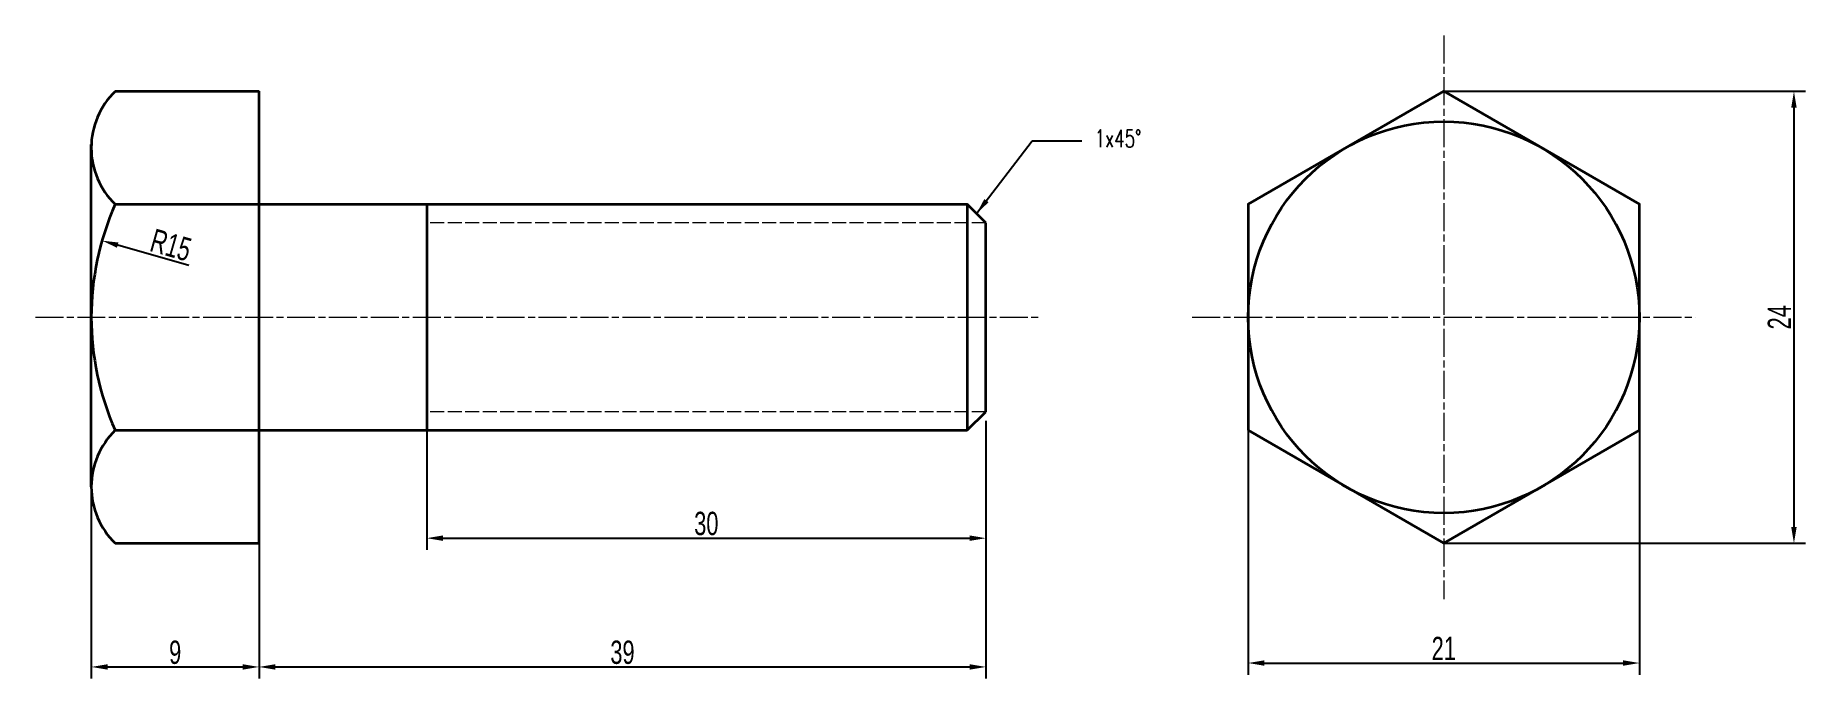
# Model space of a CAD drawing. Header units: millimetres. Extents: x 4 to 384, y 97 to 235.
import ezdxf

# ---------------------------------------------------------------- set-up
doc = ezdxf.new("R2010")
doc.units = ezdxf.units.MM
doc.header["$LTSCALE"] = 0.25
doc.linetypes.add('ACAD_ISO02W100', pattern=[15, 12, -3])
doc.linetypes.add('ACAD_ISO08W100', pattern=[36, 24, -3, 6, -3])
for name, color, linetype, lineweight in [('文本层', 212, 'Continuous', 13), ('点划线', 1, 'ACAD_ISO08W100', 13), ('轮廓线', 7, 'Continuous', 35), ('隐藏线', 44, 'ACAD_ISO02W100', 13)]:
    doc.layers.add(name, color=color, linetype=linetype, lineweight=lineweight)
doc.styles.add('数字与字母', font='romant.shx', dxfattribs={"width": 0.7})
doc.dimstyles.new('机械标注', dxfattribs={"dimtxt": 5, "dimasz": 3.5, "dimexe": 2.5, "dimexo": 0, "dimtad": 1, "dimtoh": 1, "dimdec": 1, "dimdsep": 46, "dimtxsty": '数字与字母', "dimcen": 2.5, "dimadec": 0, "dimazin": 0, "dimtfac": 1, "dimtdec": 1, "dimtmove": 0, "dimatfit": 3, "dimfxl": 0, "dimarcsym": 0})

# ---------------------------------------------------------------- blocks, each defined once
blk = doc.blocks.new('*D1')
at = {"layer": 'Defpoints', "color": 0}
for p in [(208.19, 152.09), (88.19, 150.09), (208.19, 126.94)]:
    blk.add_point(p, dxfattribs=at)
at = {"layer": '文本层', "color": 0, "lineweight": -2}
for p, q in [((208.19, 152.09), (208.19, 124.44)), ((88.19, 150.09), (88.19, 124.44)), ((91.69, 126.94), (204.69, 126.94))]:
    blk.add_line(p, q, dxfattribs=at)
at = {"layer": '文本层', "color": 0}
for points in [[(91.69, 127.53), (91.69, 126.36), (88.19, 126.94)], [(204.69, 127.53), (204.69, 126.36), (208.19, 126.94)]]:
    blk.add_solid(points, dxfattribs=at)
at = {"layer": '文本层', "color": 0, "insert": (148.19, 130.07), "char_height": 5, "attachment_point": 5, "style": '数字与字母'}
blk.add_mtext('{\\f??|b0|i0|c0|p54;30}', dxfattribs=at)
blk = doc.blocks.new('*D2')
at = {"layer": 'Defpoints', "color": 0}
for p in [(16.19, 137.97), (52.19, 125.84), (52.19, 99.31)]:
    blk.add_point(p, dxfattribs=at)
at = {"layer": '文本层', "color": 0, "lineweight": -2}
for p, q in [((16.19, 137.97), (16.19, 96.81)), ((52.19, 125.84), (52.19, 96.81)), ((19.69, 99.31), (48.69, 99.31))]:
    blk.add_line(p, q, dxfattribs=at)
at = {"layer": '文本层', "color": 0}
for points in [[(19.69, 99.89), (19.69, 98.72), (16.19, 99.31)], [(48.69, 99.89), (48.69, 98.72), (52.19, 99.31)]]:
    blk.add_solid(points, dxfattribs=at)
at = {"layer": '文本层', "color": 0, "insert": (34.19, 102.43), "char_height": 5, "attachment_point": 5, "style": '数字与字母'}
blk.add_mtext('{\\f??|b0|i0|c0|p54;9}', dxfattribs=at)
blk = doc.blocks.new('*D3')
at = {"layer": 'Defpoints', "color": 0}
for p in [(208.19, 138.27), (52.19, 111.32), (208.19, 99.31)]:
    blk.add_point(p, dxfattribs=at)
at = {"layer": '文本层', "color": 0, "lineweight": -2}
for p, q in [((208.19, 138.27), (208.19, 96.81)), ((52.19, 111.32), (52.19, 96.81)), ((55.69, 99.31), (204.69, 99.31))]:
    blk.add_line(p, q, dxfattribs=at)
at = {"layer": '文本层', "color": 0}
for points in [[(55.69, 99.89), (55.69, 98.72), (52.19, 99.31)], [(204.69, 99.89), (204.69, 98.72), (208.19, 99.31)]]:
    blk.add_solid(points, dxfattribs=at)
at = {"layer": '文本层', "color": 0, "insert": (130.19, 102.43), "char_height": 5, "attachment_point": 5, "style": '数字与字母'}
blk.add_mtext('{\\f??|b0|i0|c0|p54;39}', dxfattribs=at)
blk = doc.blocks.new('*D4')
at = {"layer": 'Defpoints', "color": 0}
for p in [(18.49, 190.79), (76.19, 174.34)]:
    blk.add_point(p, dxfattribs=at)
at = {"layer": '文本层', "color": 0, "lineweight": -2}
blk.add_line((37.1, 185.48), (21.85, 189.83), dxfattribs=at)
at = {"layer": '文本层', "color": 0}
blk.add_solid([(22.01, 190.39), (21.69, 189.27), (18.49, 190.79)], dxfattribs=at)
at = {"layer": '文本层', "color": 0, "insert": (33.27, 189.83), "char_height": 5, "attachment_point": 5, "rotation": 344.0851, "style": '数字与字母'}
blk.add_mtext('{\\f??|b0|i0|c0|p54;R15}', dxfattribs=at)
blk = doc.blocks.new('*D5')
at = {"layer": 'Defpoints', "color": 0}
for p in [(264.47, 150.09), (348.47, 150.09), (348.47, 100.15)]:
    blk.add_point(p, dxfattribs=at)
at = {"layer": '文本层', "color": 0, "lineweight": -2}
for p, q in [((264.47, 150.09), (264.47, 97.65)), ((348.47, 150.09), (348.47, 97.65)), ((267.97, 100.15), (344.97, 100.15))]:
    blk.add_line(p, q, dxfattribs=at)
at = {"layer": '文本层', "color": 0}
for points in [[(267.97, 100.73), (267.97, 99.56), (264.47, 100.15)], [(344.97, 100.73), (344.97, 99.56), (348.47, 100.15)]]:
    blk.add_solid(points, dxfattribs=at)
at = {"layer": '文本层', "color": 0, "insert": (306.47, 103.27), "char_height": 5, "attachment_point": 5, "style": '数字与字母'}
blk.add_mtext('{\\f??|b0|i0|c0|p54;21}', dxfattribs=at)
blk = doc.blocks.new('*D6')
at = {"layer": 'Defpoints', "color": 0}
for p in [(306.47, 222.84), (306.47, 125.84), (381.63, 125.84)]:
    blk.add_point(p, dxfattribs=at)
at = {"layer": '文本层', "color": 0, "lineweight": -2}
for p, q in [((306.47, 222.84), (384.13, 222.84)), ((381.63, 219.34), (381.63, 129.34)), ((306.47, 125.84), (384.13, 125.84))]:
    blk.add_line(p, q, dxfattribs=at)
at = {"layer": '文本层', "color": 0}
for points in [[(381.05, 219.34), (382.21, 219.34), (381.63, 222.84)], [(381.05, 129.34), (382.21, 129.34), (381.63, 125.84)]]:
    blk.add_solid(points, dxfattribs=at)
at = {"layer": '文本层', "color": 0, "insert": (378.5, 174.34), "char_height": 5, "attachment_point": 5, "rotation": 90, "style": '数字与字母'}
blk.add_mtext('{\\f??|b0|i0|c0|p54;24}', dxfattribs=at)

msp = doc.modelspace()

# ---------------------------------------------------------------- linework, layer by layer
at = {"layer": '点划线'}
for p, q in [((306.47, 234.84), (306.47, 113.84)), ((4.19, 174.34), (220.19, 174.34)), ((252.47, 174.34), (360.47, 174.34))]:
    msp.add_line(p, q, dxfattribs=at)
at = {"layer": '轮廓线'}
for p, q in [((21.31, 222.84), (52.19, 222.84)), ((52.19, 125.84), (52.19, 222.84)), ((16.19, 137.97), (16.19, 211.45)), ((21.31, 198.59), (204.19, 198.59)), ((88.19, 198.59), (88.19, 150.09)), ((208.19, 194.59), (204.19, 198.59)), ((204.19, 198.59), (204.19, 150.09)), ((208.19, 154.09), (208.19, 194.59)), ((204.19, 150.09), (208.19, 154.09)), ((21.31, 150.09), (204.19, 150.09)), ((21.31, 125.84), (52.19, 125.84))]:
    msp.add_line(p, q, dxfattribs=at)
msp.add_lwpolyline([(264.47, 150.09), (306.47, 125.84), (348.47, 150.09), (348.47, 198.59), (306.47, 222.84), (264.47, 198.59)], close=True, dxfattribs=at)
msp.add_circle((306.47, 174.34), 42, dxfattribs=at)
for centre, radius, start, end in [((33.05, 210.71), 16.88, 134.0953, 225.9047), ((76.19, 174.34), 60, 156.1624, 203.8376), ((33.11, 137.97), 16.92, 134.2258, 225.7742)]:
    msp.add_arc(centre, radius, start, end, dxfattribs=at)
at = {"layer": '隐藏线'}
for p, q in [((208.19, 194.59), (88.19, 194.59)), ((208.19, 154.09), (88.19, 154.09))]:
    msp.add_line(p, q, dxfattribs=at)

# ---------------------------------------------------------------- texts
at = {"layer": '文本层', "style": '数字与字母', "width": 0.7}
msp.add_text('1x45%%d', height=3.75, dxfattribs=at).set_placement((231.57, 210.85))

# ---------------------------------------------------------------- dimensions: what is measured, and where the dimension line sits
at = {"layer": '文本层'}
dim = msp.add_linear_dim(base=(381.63, 125.84), p1=(306.47, 222.84), p2=(306.47, 125.84), angle=90, text='{\\f??|b0|i0|c0|p54;24}', dimstyle='机械标注', dxfattribs=at)
dim.commit()
dim.dimension.update_dxf_attribs({"geometry": '*D6', "text_midpoint": (378.5, 174.34)})
dim = msp.add_radius_dim(center=(76.19, 174.34), mpoint=(18.49, 190.79), text='{\\f??|b0|i0|c0|p54;R15}', dimstyle='机械标注', dxfattribs=at)
dim.commit()
dim.dimension.update_dxf_attribs({"geometry": '*D4', "text_midpoint": (32.42, 186.82), "dimtype": 164})
for base, p1, p2, text, picture, middle in [((208.19, 126.94), (88.19, 150.09), (208.19, 152.09), '{\\f??|b0|i0|c0|p54;30}', '*D1', (148.19, 130.07)), ((348.47, 100.15), (264.47, 150.09), (348.47, 150.09), '{\\f??|b0|i0|c0|p54;21}', '*D5', (306.47, 103.27)), ((52.19, 99.31), (16.19, 137.97), (52.19, 125.84), '{\\f??|b0|i0|c0|p54;9}', '*D2', (34.19, 102.43)), ((208.19, 99.31), (52.19, 111.32), (208.19, 138.27), '{\\f??|b0|i0|c0|p54;39}', '*D3', (130.19, 102.43))]:
    dim = msp.add_linear_dim(base=base, p1=p1, p2=p2, text=text, dimstyle='机械标注', dxfattribs=at)
    dim.commit()
    dim.dimension.update_dxf_attribs({"geometry": picture, "text_midpoint": middle})

# ---------------------------------------------------------------- leaders
msp.add_leader([(206.19, 196.59), (218.1, 212.22), (228.82, 212.22)], dimstyle='机械标注', override={"dimgap": 0.625, "dimtad": 0}, dxfattribs=at)

doc.saveas('drawing.dxf')
